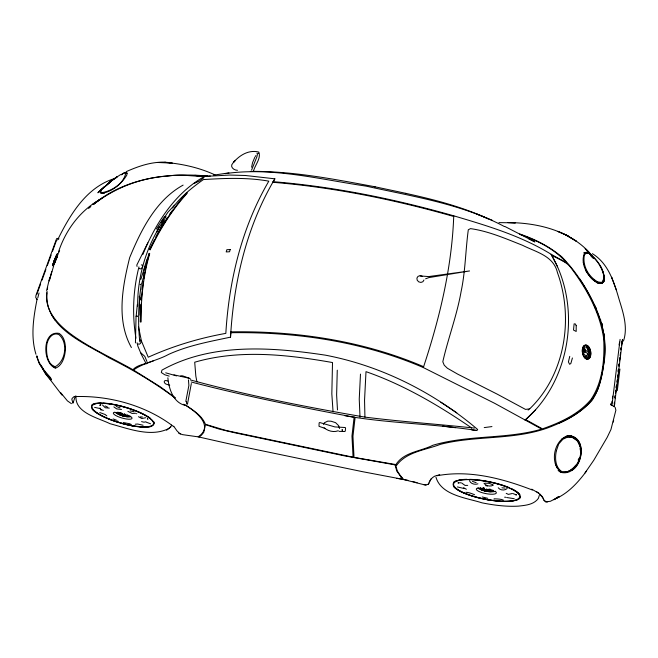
<?xml version="1.0" encoding="UTF-8"?>
<svg xmlns="http://www.w3.org/2000/svg" width="658" height="658" viewBox="0 0 658 658"><rect width="100%" height="100%" fill="white"/><g stroke="black" fill="none" stroke-linecap="round" stroke-linejoin="round"><path stroke-width="0.99" d="M137.621 306.036C137.497 279.255 144.612 252.491 158.101 229.362M167.872 377.782C168.818 388.927 173.58 403.667 186.411 405.599M140.483 311.464L140.277 321.852M141.067 304.3L140.664 321.762M337.266 370.166L336.625 395.022L337.48 409.95M175.291 397.786L160.281 386.797L133.467 370.01C143.896 362.648 157.344 360.551 168.613 354.399C188.213 345.45 209.581 341.601 230.522 337.143C233.722 281.969 246.47 226.697 274.863 178.811L245.401 175.489L229.609 175.053L204.449 176.443L199.251 176.319L194.735 175.373L207.402 175.949M191.346 383.524L187.44 404.275M230.522 337.143L230.843 331.862C296.371 330.777 363.15 340.77 423.612 366.695L423.333 367.559L494.701 403.338L541.731 429.115C506.372 439.388 468.282 434.716 432.816 445.285C420.651 451.437 403.79 452.046 395.919 464.581L396.429 465.625C406.233 451.758 425.685 450.047 440.473 444.306C475.75 435.316 513.388 440.26 547.801 427.856C567.755 420.232 589.14 409.663 597.982 388.894C604.842 368.315 607.161 345.713 601.683 324.534C593.639 299.448 580.249 275.899 561.883 256.933C549.57 246.561 535.11 239.175 519.902 234.075M589.683 353.749L589.667 354.02A3.249 1.842 80.3 0 1 589.56 354.802L589.264 355.624M603.172 279.806L602.35 282.331L601.009 283.401L599.372 283.401M360.477 374.106L359.243 399.118L360.025 417.304M47.022 292.826C44.086 327.594 84.635 343.081 109.129 357.845C132.151 369.368 154.466 382.438 175.012 397.983M587.833 354.695C584.74 357.853 580.932 350.459 586.681 352.762C595.293 360.781 578.111 356.151 589.075 356.225M47.063 291.272C43.231 311.497 60.651 327.297 75.711 337.554C93.839 349.883 113.883 358.923 132.916 369.697C136.305 365.98 141.363 364.754 146.01 363.438L153.322 360.905M516.02 495.096L516.069 494.528L516.39 494.882L513.084 493.623M137.325 304.506L136.148 316.342L137.456 316.185L136.058 316.268L135.441 342.892M619.926 369.056L617.286 390.605M141.133 297.367L141.355 295.384M142.021 289.438L142.358 286.46M141.182 300.254L143.288 281.41M251.578 167.222L252.573 162.608L254.802 157.287M106.802 415.872L105.091 414.491L99.794 412.55M143.559 275.241L143.913 272.239M144.151 270.241L144.505 267.23L147.079 259.055M139.85 304.72L140.039 315.198M140.442 299.752L140.68 297.77M622.18 342.505L622.271 341.461L621.53 345.376M614.926 397.498L615.172 395.474M615.551 392.439L615.798 390.408M616.176 387.373L616.423 385.341M618.175 371.153L618.421 369.13M618.791 366.087L619.046 364.063M619.54 360.008L619.795 357.985M620.79 349.875L621.045 347.852M614.185 404.168L614.432 402.153M614.926 398.123L615.172 396.108M615.551 393.089L615.921 390.071M616.168 388.055L616.538 385.037M616.908 382.01L617.155 379.995M617.533 376.976L617.78 374.961M618.15 371.943L618.397 369.928M618.898 365.897L619.145 363.89M619.515 360.864L619.885 357.845M620.132 355.83L620.502 352.811M614.588 404.168L622.509 339.479L621.423 345.203M611.8 403.231L612.047 401.207M612.425 398.164L612.68 396.141M191.215 382.002C245.278 396.124 300.212 407.063 355.114 417.378L352.959 436.254L354.004 457.376L394.932 464.408L396.749 471.013L402.762 479.32L423.859 484.675L425.989 484.987L428.3 484.173C429.863 480.085 432.454 476.17 437.249 475.372M621.004 348.781L621.16 347.556M614.671 403.584L614.194 406.85M614.613 404.012L614.309 406.076M53.619 264.261L53.972 263.142M354.111 417.172L351.972 436.048L353.075 457.187L226.179 430.529L205.452 424.295C201.932 415.461 193.181 410.288 185.688 405.122M611.924 405.575L620.091 339.388M76.024 396.034C74.543 412.862 98.412 417.962 109.993 423.694C128.195 428.555 150.518 437.529 168.571 428.646M143.6 277.651L143.946 275.727M143.806 278.523L146.199 265.034M47.318 289.421L47.647 287.579M619.088 344.891L619.589 342.135M54.959 258.882L56.859 254.885L55.198 258.75M37.136 298.847C33.583 316.983 30.416 336.197 35.96 354.259M46.652 290.556L49.728 277.437M57.452 255.288L57.172 256.291M584.995 472.987L593.829 460.172L607.235 437.266L610.953 429.493L615.88 410.197L615.123 407.31M613.264 422.082L613.651 420.388M185.803 401.438L188.887 385.448L188.451 379.872M569.754 356.348L568.413 361.933L569.598 364.261L570.823 363.553L572.411 357.977M494.01 499.192L494.1 498.813C495.038 498.92 500.985 498.822 503.345 500.105M141.758 283.614L143.181 278.128M49.268 280.941L53.742 265.643M138.961 266.909C133.056 290.063 132.044 314.647 135.935 338.212M146.898 261.21L149.029 253.388M146.471 264.055L149.399 253.289M149.728 253.634C143.378 275.052 141.108 297.498 140.977 319.78L141.001 322.083M49.202 280.637L51.776 271.474M140.812 279.395L144.85 266.679M539.321 495.334L538.4 498.345C533.827 504.76 525.454 505.344 518.274 506.142C506.101 506.792 493.928 505.221 482.01 502.835C466.612 497.876 441.189 495.392 435.95 477.165M72.413 402.926L73.087 402.869L75.357 396.075M429.567 481.829L430.974 478.909M56.892 257.319L56.539 258.323M55.659 258.923L56.95 256.25M36.733 294.636L40.599 284.017M42.005 280.152L45.871 269.525M47.277 265.668L51.143 255.041M52.55 251.183L56.415 240.557M39.028 292.991L37.794 297.852M55.05 260.765L54.853 260.231L54.104 262.55L54.943 260.181M100.723 403.971L100.106 405.567L100.37 404.974L99.95 405.147L100.871 404.867M142.794 254.597C155.296 223.885 174.477 193.468 204.013 176.722L204.449 176.443M56.275 259.03L56.062 259.532L56.062 258.874M491.616 490.3L491.378 489.873M58.521 251.841C65.742 229.987 79.988 210.716 100.23 199.292L92.49 204.572L102.13 197.968M55.14 258.61L55.79 257.089A6.712 0.526 -68.4 0 1 57.698 254.128L57.485 254.991A6.564 0.518 -68.4 0 1 54.737 262.345A6.712 0.526 -68.4 0 1 52.837 265.256L53.059 264.384A6.564 0.518 -68.4 0 1 54.556 260.132M55.93 257.788L56.284 256.998M126.114 415.601L127.677 415.56M58.447 253.207L59.631 250.525M578.152 460.057L578.941 458.338M623.463 341.041C628.02 327.75 623.381 313.142 619.359 300.254C614.342 282.965 608.642 263.562 592.348 253.659M166.556 430.217L170.751 426.927L171.59 425.117M488.581 490.646L491.23 490.58M54.713 261.621L54.943 262.254M156.859 231.665L159.236 226.574M149.498 249.431L154.531 239.537M149.827 249.472L158.932 231.698M150.098 249.925L151.069 247.901C160.601 228.203 172.478 209.515 187.176 193.255M161.547 225.974L164.22 220.438M251.586 170.06L256.916 156.76L257.418 154.375L256.974 153.133M253.511 171.006C255.024 165.026 261.333 158.233 258.808 152.064C248.551 149.432 239.002 155.518 232.866 163.176C229.42 166.49 233.664 170.323 237.472 170.29M56.604 256.299L56.901 255.723M55.749 259.186L56.785 257.081M57.55 239.997C70.176 214.524 86.617 186.535 115.775 178.186M147.828 242.86L136.798 265.084L137.045 266.457M155.897 236.79L162.954 223.226M180.498 376.499L180.884 375.784L182.685 375.866L188.928 378.12M323.497 424.336L324.353 422.773L327.807 421.104L331.04 421.21L335.596 422.666L338.631 425.677L339.561 428.49M274.863 178.811L272.807 182.282C334.108 187.308 394.603 199.67 453.716 216.457L453.74 215.824C394.734 198.996 334.33 186.699 273.128 181.682M423.966 280.004L422.897 281.723L420.89 282.43L418.71 281.846L417.188 280.185L416.917 278.104L417.995 276.376L420.001 275.677L422.173 276.261M58.603 239.158L58.94 238.722M159.384 230.826L169.361 215.141L179.025 201.899L186.93 192.786M160.634 228.31L161.687 226.656M164.311 222.536L167.453 217.576M458.198 483.137L458.519 482.627L458.124 482.832L460.962 482.791M157.723 229.601L166.055 216.655L165.035 216.646M156.341 229.066L164.492 216.581M161.226 222.33L163.414 219.015M164.516 217.354L167.806 212.378L174.485 205.156M588.614 356.759L588.63 356.282M36.873 355.748C38.534 363.899 44.366 370.824 49.901 376.944A4.392 0.568 51 0 1 51.275 379.756M255.23 156.514L255.872 155.609M135.277 424.213L137.621 424.023L143.074 425.233M169.632 214.278L172.659 210.141M172.552 207.953C180.876 196.586 191.988 187.653 203.412 179.568C225.201 178.236 247.194 177.298 268.818 181.156C241.848 227.298 229 280.316 225.834 333.367C199.07 338.171 173.021 346.009 148.239 357.228L141.437 341.041L138.567 327.018M428.3 484.156L429.123 483.145M586.426 471.202C578.028 482.388 568.339 493.261 555.237 498.904L559.555 496.527L550.376 501.297L545.819 501.857L543.911 500.343L542.381 496.683L539.601 493.887L543.056 498.164M127.8 415.478L127.759 414.885M110.174 182.291L100.945 189.932L99.893 191.947L100.945 193.452C111.704 192.169 121.64 184.051 126.928 174.831L126.813 173.235C125.374 170.833 122.775 173.983 121.36 174.839M535.571 409.844L525.018 420.174C571.029 380.423 581.919 306.291 551.059 254.243C521.194 235.803 487.15 225.727 453.74 215.824C451.906 267.658 439.552 318.497 423.333 367.559C362.945 341.609 296.223 331.657 230.761 332.718M181.995 198.066L186.601 192.753M344.833 415.716C388.491 423.431 433.022 423.62 476.795 430.472L477.675 429.501C434.387 392.678 381.385 365.832 325.397 355.164C271.483 347.037 211.317 342.579 161.967 370.117L161.292 372.51L164.788 374.764L169.18 376.121M122.898 415.149L123.416 414.614M572.213 470.141C584.427 462.664 585.307 435.012 567.361 435.802C553.707 440.638 549.34 463.98 561.562 472.477C581.746 476.655 590.506 435.177 567.361 435.81M575.791 465.214C572.172 469.754 566.628 473.735 560.526 472.222L558.14 470.519M487.529 490.671L486.501 490.572M101.595 189.167L97.877 192.794L104.433 186.527M529.698 408.824C565.255 374.673 573.899 318.11 557.441 272.601C553.592 255.699 535.974 252.088 522.625 245.327C505.706 238.681 488.549 231.123 470.495 228.622L468.307 229.765C465.527 250.172 465.428 271.252 461.094 291.593C456.932 315.453 448.106 338.302 442.809 361.76L444.224 365.198L447.382 368.233L457.738 374.163L497.407 394.249L525.512 409.408L529.698 408.824L528.111 410.057M102.936 188.254L111.778 180.325L120.702 174.543M106.481 185.03L111.778 180.325L108.66 182.916L117.502 176.541L108.66 182.916M484.79 490.12L485.736 490.416M93.732 204.227C125.168 177.989 167.856 172.404 207.369 176.015M584.913 351.421L584.041 349.431M88.542 208.438L90.837 206.604M93.905 204.153C115.199 187.588 141.593 177.545 168.555 176.015C182.62 173.572 196.397 177.479 210.289 175.982M178.713 433.194L182.406 434.617L198.14 436.846C215.1 425.553 194.266 410.123 183.697 404.251M198.14 436.846L199.07 437.035L201.373 435.234L203.725 432.429L205.469 424.681L219.344 429.131L234.832 432.791L344.397 455.838L395.573 464.959L396.429 465.625M168.662 428.564L170.751 426.927M109.121 182.99L101.686 189.43L100.707 191.314L101.694 192.712C111.416 191.174 123.498 183.788 125.571 173.811L124.51 172.881L121.853 174.173M204.046 177.594L199.506 180.942L193.97 183.557M553.88 499.767L557.902 496.889M507.211 488.475C504.9 490.81 500.129 490.416 498.254 487.784M74.222 396.453L72.133 398.386L71.845 399.636L73.087 402.869M183.121 185.112C155.88 200.081 141.051 230.037 129.651 257.681C122.511 286.526 116.079 320.232 131.403 347.539M94.612 407.368L99.284 408.379M493.294 485.143C490.531 486.895 485.81 486.032 484.033 483.235M122.256 414.252L119.995 413.035M125.415 414.918L124.987 414.869M558.7 423.324C571.086 418.044 582.569 410.682 591.781 400.788C599.117 390.112 601.889 377.355 603.608 364.721C609.736 333.746 596.37 303.815 579.492 278.589M125.415 415.708L124.592 415.634A2.821 0.716 16.1 0 1 124.066 415.527M477.922 483.852C474.936 484.913 470.692 483.893 469.45 480.685M561.85 439.001L566.752 436.756L571.687 437.035M126.27 171.615C140.656 165.248 156.382 159.993 172.289 163.118L158.183 162.493L165.66 162.403L164.656 162.37C181.945 163.768 199.267 167.601 215.051 174.929M512.261 493.508L508.363 494.38L506.199 493.344M145.763 417.715L141.865 418.521L138.46 416.711M583.695 252.861L584.855 252.392M425.603 278.803L428.934 277.577L469.557 270.956L428.712 276.574L420.174 275.957M125.423 173.128L127.487 173.144M140.17 284.536L141.306 284.149C138.402 303.272 137.769 322.609 139.8 341.856M489.215 489.807L490.695 489.322M490.621 489.766L488.203 490.523L487.208 489.774L489.281 489.124M485.851 489.494C484.222 491.033 481.302 486.714 484.518 488.137M338.261 430.743C333.507 432.627 327.939 430.965 324.098 427.823M121.491 409.449L116.696 408.906L113.867 406.891M109.294 408.133L105.272 407.763L102.483 404.974M438.064 475.076L439.717 474.673M437.159 475.734C469.261 469.722 502.449 478.44 532.429 490.045M135.589 413.29L132.061 413.43L127.858 411.324M491.945 426.581L484.222 427.601M145.829 421.819L143.954 422.197L141.56 421.614M225.192 173.638C272.272 166.877 319.64 179.297 366.029 186.107C412.879 196.503 461.686 203.832 504.53 226.607M467.698 485.374L465.074 485.423L461.727 483.054M74.593 396.601C109.302 395.318 146.109 405.468 173.737 426.672M485.028 489.33L482.997 487.726M119.55 412.591C117.42 412.508 121.714 415.782 122.446 414.285L120.085 412.763M228.951 172.873L213.727 175.127M122.849 413.8L120.866 412.739M103.24 193.263L104.474 193.115M485.185 483.178L489.19 483.334L492.826 484.757M190.302 379.905C247.696 395.491 306.324 407.088 364.935 417.114C401.314 421.688 438.014 424.163 474.402 428.07M250.336 171.384C292.037 170.948 333.335 179.05 374.172 186.617C411.563 194.62 449.611 201.685 484.757 217.296M506.767 497.53L514.243 498.706M486.986 489.133L486.484 489.026M501.939 487.808L505.056 488.08M103.405 410.403L100.954 409.646L99.621 408.174M498.953 222.618L515.428 222.84L507.96 222.552C537.57 222.799 569.038 230.325 589.749 252.878M505.837 497.259L504.62 497.201M258.076 153.33L258.495 153.33M466.366 489.264L463.594 487.693M567.212 435.58C573.537 434.568 578.563 440.687 579.723 446.297M339.026 431.36L344.718 431.516L345.286 431.089L345.573 428.078L345.203 427.519L334.873 426.919L319.722 422.526L319.138 422.897L318.998 426.302L325.447 428.572M547.686 501.914L545.827 501.84L543.401 499.356M123.276 422.526L129.404 423.736M600.696 282.479L597.324 282.274C587.495 277.306 579.665 263.307 584.699 252.771L587.026 252.179C596.674 258.133 605.097 269.509 604.077 281.287L602.021 283.318C596.847 283.927 592.833 279.74 589.642 276.294M140.36 416.876L142.457 417.016M457.409 486.928L464.392 488.598M471.794 429.913L476.795 430.472M442.735 426.08L455.41 427.708M465.856 492.316C468.356 492.061 473.99 494.479 474.607 494.758M124.666 413.627L123.679 414.54L124.856 415.28L126.073 414.269M130.218 410.888L134.142 411.735M141.322 264.919L142.309 265.059L142.671 266.071L142.243 267.469L141.215 268.604L140.072 268.941L139.348 268.324M585.365 253.1L588.013 253.478M423.859 484.666L425.989 484.971M597.234 283.047L598.657 283.285M199.07 437.035L235.49 445.26L362.295 471.63L402.762 479.32L401.051 477.338M396.906 478.35L402.762 479.32M394.932 464.408L395.919 464.581M482.224 496.971L487.775 498.336M138.196 343.978L139.406 344.2L140.549 343.353L141.075 341.839L140.746 340.359L139.718 339.61M134.142 426.154L130.44 425.471A32.826 8.307 16.1 0 0 137.654 426.655M488.45 499.907L484.132 499.101A34.537 9.047 11.1 0 0 513.997 500.787M407.919 480.307L403.642 479.501L400.303 475.602L397.333 470.996L395.573 464.959M589.264 351.619L589.231 350.665M173.934 374.854L189.874 378.383L190.318 378.934M146.298 422.189L150.55 423.793M374.172 186.617L375.142 186.872M472.403 481.343L476.137 482.668M165.709 372.831L176.583 375.907M412.747 481.508L417.156 482.775M167.864 381.081L166.055 380.546A2.69 1.703 29.7 0 0 164.245 381.805A2.69 1.703 29.7 0 0 166.112 384.132L169.723 385.193M116.227 406.455L119.986 407.87M405.706 193.362L406.389 193.567M113.151 418.94L116.573 420.248M519.507 234.232C536.846 240.433 554.546 248.625 566.653 262.912L551.059 254.243L557.523 266.778M476.77 214.023L492.2 220.266M121.557 414.746L120.373 414.244M105.148 405.928L107.756 407.277M129.971 423.916L131.37 424.533M586.031 252.277L587.652 253.001M485.596 217.683L488.104 218.867M531.738 489.157L538.927 493.319L536.591 491.699M482.717 489.815C486.287 491.139 478.753 486.525 482.717 489.815A6.317 1.661 11 0 0 484.23 490.317M71.434 403.667L67.445 400.903L60.561 392.53M504.85 226.459L534.913 241.905L528.629 238.698M489.832 489.174L490.687 489.61M612.442 405.641L614.07 406.479M120.019 414.079L118.498 412.846M551.462 254.95C558.099 259.285 566.571 261.341 571.21 268.143C586.813 288.944 599.956 312.649 603.699 338.681C604.661 359.457 602.851 381.821 590.95 399.554C578.456 414.351 560.369 422.559 542.472 428.86L525.66 419.607M55.223 367.962L53.051 366.193M118.999 412.936L120.414 413.824M440.844 402.277L456.8 412.788M572.526 437.603L575.865 439.84M140.82 352.82L144.776 356.348L146.948 361.497M101.891 192.407L102.78 193.213M482.791 488.614L483.934 489.758L481.681 488.598M180.276 434.05L176.994 430.883L173.72 426.228M590.407 253.98L585.143 248.609L591.904 255.617M590.909 255.707L593.689 258.578M591.016 255.888L592.874 257.846M45.986 373.933L49.095 377.577M400.303 475.594L401.791 477.412M62 395.088L47.137 375.669M57.591 238.533L56.933 238.352L56.448 239.117L35.935 295.458L35.746 297.449L37.021 299.563M147.351 418.546L147.894 419.253L147.639 418.891M117.634 420.873L118.012 421.359M37.177 357.088L36.642 356.332L39.126 363.356L44.382 371.515L49.424 377.157A3.94 0.51 51 0 1 50.658 379.674L45.501 373.958L40.442 364.507M588.005 347.975L589.075 350.155M136.708 413.413L136.708 413.8M585.71 270.496C589.354 276.154 594.355 283.656 602.021 283.318L604.028 281.418C604.883 275.866 602.975 270.306 600.022 265.659M51.382 314.434L55.412 320.553M42.087 366.983L43.058 368.719M44.037 370.454L45.007 372.189M146.249 363.89L141.38 354.522L137.941 346.388L137.053 342.752M471.457 428.21L471.194 427.642C438.343 405.18 403.708 384.807 365.996 371.647L364.548 400.294L364.935 417.114M555.303 463.701L557.548 468.57M611.315 405.221L610.764 403.798L610.994 404.9M611.981 278.235L611.611 277.265L616.233 289.709M100.304 408.174L100.97 410.049M196.956 382.035L195.837 376.129L194.71 362.213C239.561 349.201 287.266 354.58 332.512 362.542L331.829 393.903L333.063 411.875M583.333 262.427L583.63 264.014M594.643 305.016L595.079 307.977M186.617 403.979L186.436 401.536M139.809 307.549L139.274 296.264M595.942 307.467L596.107 309.334M580.109 448.18L580.274 450.072M57.197 254.819A6.374 0.502 -68.4 0 1 56.333 259.112A6.374 0.502 -68.4 0 1 53.15 265.396M53.495 263.998A6.374 0.502 -68.4 0 1 53.709 263.323M53.964 262.583A6.374 0.502 -68.4 0 1 54.244 261.769M54.565 260.922A6.374 0.502 -68.4 0 1 54.894 260.05M55.247 259.17A6.374 0.502 -68.4 0 1 55.601 258.306M55.955 257.475A6.374 0.502 -68.4 0 1 56.292 256.694M587.569 358.964A6.934 3.923 80.4 0 1 583.391 355.805A6.934 3.923 80.4 0 1 582.56 348.477M582.815 347.646A6.934 3.923 80.4 0 1 585.118 345.318M585.702 345.277A6.934 3.923 80.4 0 1 586.903 345.672M587.495 346.083A6.934 3.923 80.4 0 1 589.469 348.937M589.807 349.875A6.934 3.923 80.4 0 1 590.078 350.862M590.103 355.781A6.934 3.923 80.4 0 1 589.116 357.944M588.647 358.429A6.934 3.923 80.4 0 1 588.129 358.774M603.764 333.392A4.877 2.328 -81.3 0 1 604.381 335.226M604.373 337.669A4.877 2.328 -81.3 0 1 604.003 339.322M602.35 323.547A4.853 2.385 -83.8 0 1 601.675 327.602M599.66 320.207A4.853 2.385 -83.8 0 1 600.902 320.175M492.192 489.955A6.325 1.661 11 0 1 486.418 491.296A6.325 1.661 11 0 1 480.973 487.866M492.727 490.58A6.317 1.661 11 0 1 492.135 490.95M490.366 491.205A6.317 1.661 11 0 1 489.585 491.205M486.023 490.761A6.317 1.661 11 0 1 485.11 490.547M481.985 489.478A6.317 1.661 11 0 1 480.48 487.792M495.285 491.337A9.549 2.517 11 0 1 486.542 491.279A9.549 2.517 11 0 1 477.988 488.129M462.122 479.937A33.616 8.801 11.1 0 1 517.912 493.237A33.616 8.801 11.1 0 1 480.455 498.09A33.616 8.801 11.1 0 1 461.258 480.044M494.997 491.189A10.215 2.673 11.1 0 1 492.299 494.248A10.215 2.673 11.1 0 1 478.958 491.485A10.215 2.673 11.1 0 1 478.744 487.825M520.519 496.214A34.537 9.047 11.1 0 1 519.211 498.846M517.352 499.858A34.537 9.047 11.1 0 1 515.691 500.401M483.268 498.937A34.537 9.047 11.1 0 1 469.565 495.252M468.677 494.948A34.537 9.047 11.1 0 1 453.675 486.649M453.485 482.347A34.537 9.047 11.1 0 1 456.57 480.644M458.157 480.2A34.537 9.047 11.1 0 1 466.909 479.312M469.647 479.328A34.537 9.047 11.1 0 1 476.992 479.814M478.753 480.003A34.537 9.047 11.1 0 1 500.228 484.428M501.215 484.732A34.537 9.047 11.1 0 1 504.118 485.678M505.048 486.007A34.537 9.047 11.1 0 1 509.382 487.693M510.953 488.392A34.537 9.047 11.1 0 1 516.168 491.23M517.007 491.814A34.537 9.047 11.1 0 1 519.902 494.651M493.41 490.309A7.156 1.884 11 0 1 490.958 491.641A6.999 1.842 11 0 1 482.569 490.21L481.253 489.634A7.156 1.884 11.1 0 1 479.682 487.965M485.678 485.678A6.991 1.851 11 0 1 487.496 485.991M458.716 480.348A34.134 8.941 11.1 0 1 516.398 491.715A34.134 8.941 11.1 0 1 485.637 499.389A34.134 8.941 11.1 0 1 457.672 480.611M128.614 415.445A6.004 1.522 16.1 0 1 122.174 415.733A6.004 1.522 16.1 0 1 118.284 412.229M127.948 416.169A6.004 1.522 16.1 0 1 126.764 416.193M124.452 415.872A6.004 1.522 16.1 0 1 122.742 415.445M121.894 415.182A6.004 1.522 16.1 0 1 121.072 414.894M120.291 414.581A6.004 1.522 16.1 0 1 119.583 414.26M118.95 413.931A6.004 1.522 16.1 0 1 118.415 413.602M117.979 413.282A6.004 1.522 16.1 0 1 117.667 412.977M117.469 412.689A6.004 1.522 16.1 0 1 117.469 412.221M128.984 415.56A6.004 1.522 16.1 0 1 128.91 415.774M130.679 416.851A9.08 2.311 16.1 0 1 122.503 415.757A9.08 2.311 16.1 0 1 115.208 412.311M97.261 403.527A31.946 8.085 16.1 0 1 150.189 418.644A31.946 8.085 16.1 0 1 121.582 423.143A31.946 8.085 16.1 0 1 96.381 403.667M131.394 417.073A9.706 2.451 16.1 0 1 121.788 417.953A9.706 2.451 16.1 0 1 114.739 412.179M129.914 415.988A9.706 2.451 16.1 0 1 130.753 416.547M150.715 426.573A32.826 8.307 16.1 0 1 138.501 426.754M129.511 425.298A32.826 8.307 16.1 0 1 124.732 424.196M123.77 423.949A32.826 8.307 16.1 0 1 119.904 422.888M118.942 422.6A32.826 8.307 16.1 0 1 92.062 408.947M91.89 404.867A32.826 8.307 16.1 0 1 98.585 403.009M99.424 402.976A32.826 8.307 16.1 0 1 101.209 402.967M102.936 403.025A32.826 8.307 16.1 0 1 130.021 408.626M130.843 408.898A32.826 8.307 16.1 0 1 135.647 410.65M136.56 411.011A32.826 8.307 16.1 0 1 147.532 416.358M148.289 416.835A32.826 8.307 16.1 0 1 150.328 418.249M153.758 421.72A32.826 8.307 16.1 0 1 154.326 423.226M129.281 416.366A6.802 1.727 16.1 0 1 128.573 416.596A6.646 1.686 16.1 0 1 121.228 415.363L119.707 414.762A6.802 1.727 16.1 0 1 116.688 412.377M97.466 403.338A32.439 8.209 16.1 0 1 151.027 419.138A32.439 8.209 16.1 0 1 120.546 423.061A32.439 8.209 16.1 0 1 96.422 403.477M53.635 262.361L54.556 259.885L53.635 262.361M576.211 325.685L576.178 331.468L573.513 330.053L574.121 323.859L575.355 323.95L576.211 325.685M46.619 346.725C46.257 353.576 47.343 364.433 55.198 366.712C65.849 361.061 68.325 342.209 58.776 334.494C51.563 331.624 46.718 340.638 46.619 346.725M590.127 353.354L590.103 353.955A3.257 1.842 80.3 0 1 590.004 354.744C588.992 358.659 586.336 348.921 590.127 353.354M583.424 350.451L583.621 351.405L585.455 351.249L583.917 348.551L583.547 349.398A3.265 1.842 80.3 0 0 583.44 350.179L583.424 350.451M53.142 264.245L53.512 262.961L53.142 264.245M603.978 276.549L603.731 280.44L601.708 282.389L598.336 282.183C588.745 277.265 582.116 265.684 584.411 254.885L586.368 253.001L589.017 253.388C596.387 259.063 602.325 267.28 603.978 276.549M342.168 429.723L342.464 431.023L342.168 429.723M65.487 348.707C65.076 355.814 62.847 365.174 55.65 368.135C42.474 364.088 41.487 330.184 59.154 333.4C64.221 336.649 65.356 343.139 65.487 348.707M118.374 413.216L121.804 415.247L118.374 413.216M556.38 450.73C554.793 457.878 555.122 467.172 561.825 471.63L567.229 471.687C580.874 467.476 586.656 444.504 572.723 437.274L567.788 436.994L562.894 439.248L558.741 443.928L556.38 450.73M588.318 351.166L586.87 351.38C581.606 346.774 586.525 344.167 588.318 351.166M55.453 259.087L56.514 256.85L55.453 259.087M230.201 249.563L229.56 251.775L226.196 251.915L226.837 249.711L230.201 249.563M127.784 415.683C125.25 417.83 126.649 413.578 127.784 415.683M586.763 346.725C591.016 357.533 590.514 347.761 586.763 346.725M491.592 490.621L488.45 491.181L491.592 490.621M234.544 161.194L233.36 162.468L235.391 160.313L234.544 161.194M589.724 357.845L588.885 358.742A7.304 4.129 80.3 0 1 583.029 354.695L582.552 352.877A7.139 4.038 80.3 0 1 584.304 345.45A7.304 4.137 80.4 0 1 590.127 349.53L590.604 351.331A7.131 4.03 80.3 0 1 589.724 357.845M123.285 415.034L122.775 415.585L123.762 415.897A2.821 0.716 16.1 0 0 124.461 416.045L125.283 416.119L123.285 415.034M487.455 491.115L486.426 491.024A2.969 0.781 11.1 0 1 485.662 490.86C483.079 490.621 487.512 489.297 487.455 491.115M565.312 234.593L557.836 231.377L568.134 235.926L565.312 234.593L576.161 241.067L565.312 234.593M53.981 263.447A6.374 0.502 -68.4 0 0 57.46 253.791A6.374 0.502 -68.4 0 0 53.775 261.654A6.374 0.502 -68.4 0 0 53.981 263.447M582.988 348.452A6.942 3.923 80.3 0 0 587.43 358.947A6.942 3.923 80.3 0 0 589.889 348.847A6.942 3.923 80.3 0 0 582.988 348.452"/></g></svg>
